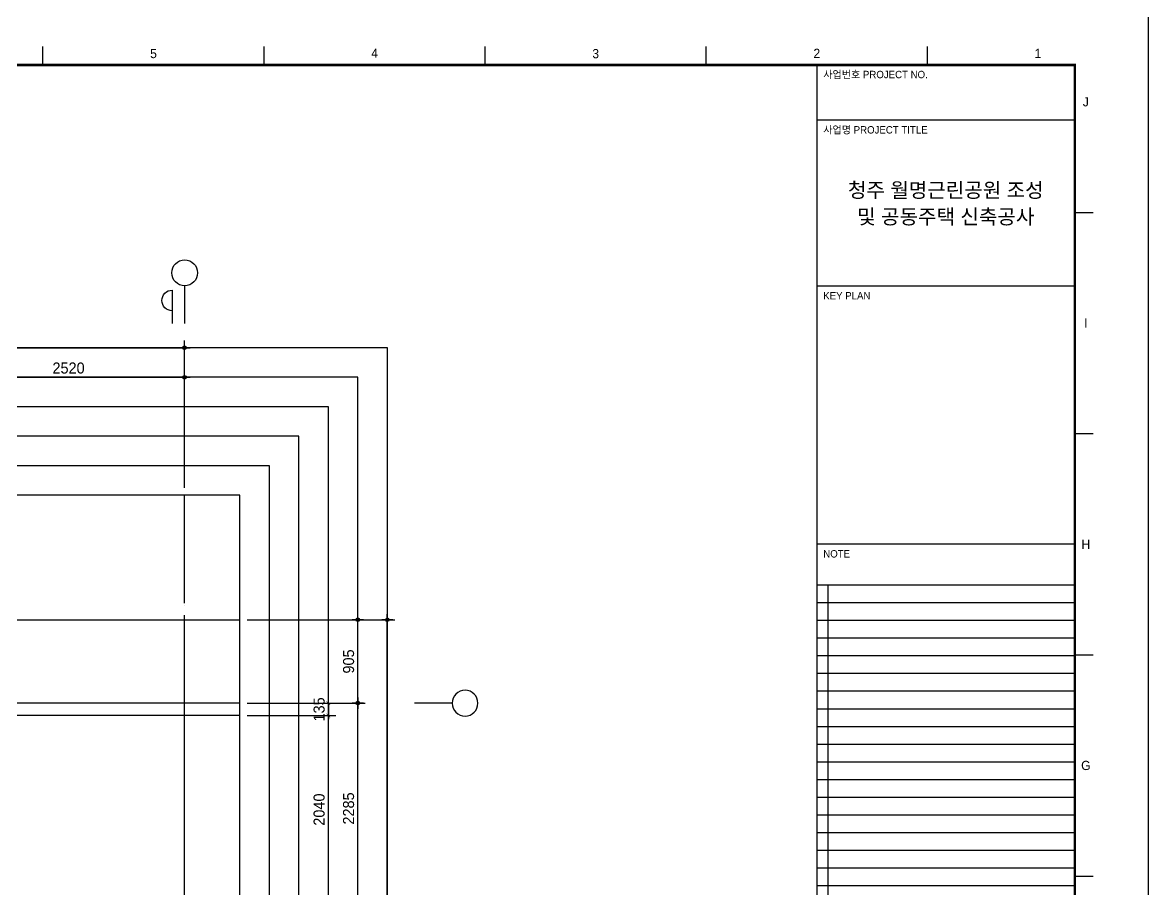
# Model space of a CAD drawing. Header units: millimetres. Extents: x 0 to 92204, y -190080 to 23760.
# Drawn here: x 71572 to 83794, y -57146 to -47740 of the extents above; entities that cross this region are included whole.
import ezdxf
from ezdxf.enums import TextEntityAlignment as Align
from ezdxf.xclip import XClip

# ---------------------------------------------------------------- set-up
doc = ezdxf.new("R2010")
doc.units = ezdxf.units.MM
doc.header["$LTSCALE"] = 100
doc.header["$XCLIPFRAME"] = 0
doc.linetypes.add('AUDIT_D_220706163347-0', pattern=[0])
doc.linetypes.add('CEN', pattern=[62, 60, -1, 0, -1])
doc.layers.get('defpoints').update_dxf_attribs({"color": 139})
for name, color, linetype in [('A-치수', 7, 'AUDIT_D_220706163347-0'), ('AA-BORD-FORM', 7, 'Continuous'), ('AA-BORD-TEXT', 3, 'Continuous'), ('AA-XXXX-DIMS', 7, 'Continuous'), ('CEN_CON', 1, 'CEN'), ('DIM', 7, 'AUDIT_D_220706163347-0'), ('MC', 135, 'Continuous')]:
    doc.layers.add(name, color=color, linetype=linetype)
doc.styles.add('HAUD01', font='Dotum.ttf')
doc.styles.add('맑은고딕', font='malgun.ttf', dxfattribs={"width": 0.9})
doc.dimstyles.new('DIM_40', dxfattribs={"dimscale": 40, "dimtxt": 3, "dimasz": 1, "dimexe": 2, "dimexo": 2, "dimgap": 1, "dimtad": 1, "dimdec": 0, "dimzin": 0, "dimdsep": 46, "dimtxsty": '맑은고딕', "dimblk1": 'DIMDOT', "dimblk2": 'DIMDOT', "dimsah": 1, "dimcen": 0.09, "dimdle": 2, "dimclrd": 7, "dimclre": 7, "dimclrt": 3, "dimadec": 0, "dimazin": 0, "dimtfac": 1, "dimtdec": 0, "dimtix": 1, "dimtmove": 2, "dimatfit": 3, "dimldrblk": 'DIMDOT', "dimfxl": 2, "dimtolj": 1, "dimtzin": 0, "dimarcsym": 0})
doc.dimstyles.new('MCDIM_40', dxfattribs={"dimscale": 40, "dimtxt": 3, "dimasz": 1, "dimexe": 2, "dimexo": 2, "dimgap": 1, "dimtad": 1, "dimdec": 0, "dimzin": 0, "dimdsep": 46, "dimtxsty": '맑은고딕', "dimblk1": 'ARCHTICK', "dimblk2": 'ARCHTICK', "dimsah": 1, "dimcen": 0.09, "dimdle": 2, "dimclrd": 7, "dimclre": 7, "dimclrt": 3, "dimadec": 0, "dimazin": 0, "dimtfac": 1, "dimtdec": 0, "dimtix": 1, "dimtmove": 2, "dimatfit": 3, "dimldrblk": 'ARCHTICK', "dimfxl": 1, "dimtolj": 1, "dimtzin": 0, "dimarcsym": 0})

# ---------------------------------------------------------------- blocks, each defined once
blk = doc.blocks.new('U-84B(확장)')
at = {"layer": 'CEN_CON'}
for p, q in [((14900, -300), (14900, 12030)), ((15500, 10945), (6325, 10945))]:
    blk.add_line(p, q, dxfattribs=at)
at = {"layer": 'MC'}
blk.add_line((15500, 10810), (6325, 10810), dxfattribs=at)
blk = doc.blocks.new('_ArchTick')
at = {"color": 0, "linetype": 'ByBlock', "const_width": 0.15}
blk.add_lwpolyline([(-0.5, -0.5), (0.5, 0.5)], dxfattribs=at)
blk = doc.blocks.new('*D2496')
at = {"layer": 'defpoints', "color": 0, "transparency": 16777216}
for p in [(23778, -78884), (23778, -79019), (24738, -79019)]:
    blk.add_point(p, dxfattribs=at)
at = {"layer": 'DIM', "color": 7, "lineweight": -2, "transparency": 16777216}
for p, q in [((23858, -78884), (24818, -78884)), ((24738, -78884), (24738, -78844)), ((24738, -78884), (24738, -79019)), ((23858, -79019), (24818, -79019)), ((24738, -79019), (24738, -79059))]:
    blk.add_line(p, q, dxfattribs=at)
at = {"layer": 'DIM', "color": 7, "lineweight": -2, "transparency": 16777216, "xscale": 40, "yscale": 40, "zscale": 40}
for p, rotation in [((24738, -78884), 270), ((24738, -79019), 90)]:
    blk.add_blockref('_ArchTick', p, dxfattribs=dict(at, rotation=rotation))
at = {"layer": 'DIM', "color": 3, "transparency": 16777216, "insert": (24638, -78952), "char_height": 120, "attachment_point": 5, "rotation": 90, "style": 'HAUD01'}
blk.add_mtext('\\A1;135', dxfattribs=at)
blk = doc.blocks.new('중심')
at = {"layer": 'DIM'}
blk.add_line((-350, 0), (0, 0), dxfattribs=at)
blk.add_circle((-470, 0), 120, dxfattribs=at)
blk = doc.blocks.new('*D2502')
at = {"layer": 'defpoints', "color": 0, "transparency": 16777216}
for p in [(23778, -79019), (24738, -79019), (23778, -81059)]:
    blk.add_point(p, dxfattribs=at)
at = {"layer": 'DIM', "color": 7, "lineweight": -2, "transparency": 16777216}
for p, q in [((24738, -81139), (24738, -78939)), ((23858, -79019), (24818, -79019)), ((23858, -81059), (24818, -81059))]:
    blk.add_line(p, q, dxfattribs=at)
at = {"layer": 'DIM', "color": 7, "lineweight": -2, "transparency": 16777216, "xscale": 40, "yscale": 40, "zscale": 40}
for p, rotation in [((24738, -79019), 90), ((24738, -81059), 270)]:
    blk.add_blockref('_ArchTick', p, dxfattribs=dict(at, rotation=rotation))
at = {"layer": 'DIM', "color": 3, "transparency": 16777216, "insert": (24638, -80039), "char_height": 120, "attachment_point": 5, "rotation": 90, "style": 'HAUD01'}
blk.add_mtext('\\A1;2040', dxfattribs=at)
blk = doc.blocks.new('DIMDOT')
at = {"layer": 'AA-XXXX-DIMS'}
for p, q in [((-1.5, 0), (1.5, 0)), ((0, -1.5), (0, 1.5))]:
    blk.add_line(p, q, dxfattribs=at)
for radius in [0.5, 0.25]:
    blk.add_circle((0, 0), radius, dxfattribs=at)
blk = doc.blocks.new('*D2767')
at = {"layer": 'defpoints', "color": 0, "transparency": 16777216}
for p in [(23778, -77979), (25378, -77979), (23778, -89829)]:
    blk.add_point(p, dxfattribs=at)
at = {"layer": 'DIM', "color": 7, "lineweight": -2, "transparency": 16777216}
for p, q in [((23858, -77979), (25458, -77979)), ((25378, -89789), (25378, -78019)), ((23858, -89829), (25458, -89829))]:
    blk.add_line(p, q, dxfattribs=at)
at = {"layer": 'DIM', "color": 7, "lineweight": -2, "transparency": 16777216, "xscale": 40, "yscale": 40, "zscale": 40}
for p, rotation in [((25378, -77979), 90), ((25378, -89829), 270)]:
    blk.add_blockref('DIMDOT', p, dxfattribs=dict(at, rotation=rotation))
at = {"layer": 'DIM', "color": 3, "transparency": 16777216, "insert": (25278, -83904), "char_height": 120, "attachment_point": 5, "rotation": 90, "style": 'HAUD01'}
blk.add_mtext('\\A1;11850', dxfattribs=at)
blk = doc.blocks.new('*D2771')
at = {"layer": 'defpoints', "color": 0, "transparency": 16777216}
for p in [(23778, -78884), (25058, -78884), (23778, -81169)]:
    blk.add_point(p, dxfattribs=at)
at = {"layer": 'DIM', "color": 7, "lineweight": -2, "transparency": 16777216}
for p, q in [((23858, -78884), (25138, -78884)), ((25058, -81129), (25058, -78924)), ((23858, -81169), (25138, -81169))]:
    blk.add_line(p, q, dxfattribs=at)
at = {"layer": 'DIM', "color": 7, "lineweight": -2, "transparency": 16777216, "xscale": 40, "yscale": 40, "zscale": 40}
for p, rotation in [((25058, -78884), 90), ((25058, -81169), 270)]:
    blk.add_blockref('DIMDOT', p, dxfattribs=dict(at, rotation=rotation))
at = {"layer": 'DIM', "color": 3, "transparency": 16777216, "insert": (24958, -80027), "char_height": 120, "attachment_point": 5, "rotation": 90, "style": 'HAUD01'}
blk.add_mtext('\\A1;2285', dxfattribs=at)
blk = doc.blocks.new('*D2772')
at = {"layer": 'defpoints', "color": 0, "transparency": 16777216}
for p in [(23778, -77979), (25058, -77979), (23778, -78884)]:
    blk.add_point(p, dxfattribs=at)
at = {"layer": 'DIM', "color": 7, "lineweight": -2, "transparency": 16777216}
for p, q in [((23858, -77979), (25138, -77979)), ((25058, -78844), (25058, -78019)), ((23858, -78884), (25138, -78884))]:
    blk.add_line(p, q, dxfattribs=at)
at = {"layer": 'DIM', "color": 7, "lineweight": -2, "transparency": 16777216, "xscale": 40, "yscale": 40, "zscale": 40}
for p, rotation in [((25058, -77979), 90), ((25058, -78884), 270)]:
    blk.add_blockref('DIMDOT', p, dxfattribs=dict(at, rotation=rotation))
at = {"layer": 'DIM', "color": 3, "transparency": 16777216, "insert": (24958, -78432), "char_height": 120, "attachment_point": 5, "rotation": 90, "style": 'HAUD01'}
blk.add_mtext('\\A1;905', dxfattribs=at)
blk = doc.blocks.new('*D2858')
at = {"layer": 'defpoints', "color": 0, "transparency": 16777216}
for p in [(23178, -75029), (8278, -76629), (23178, -76629)]:
    blk.add_point(p, dxfattribs=at)
at = {"layer": 'DIM', "color": 7, "lineweight": -2, "transparency": 16777216}
for p, q in [((8278, -76549), (8278, -74949)), ((8318, -75029), (23138, -75029)), ((23178, -76549), (23178, -74949))]:
    blk.add_line(p, q, dxfattribs=at)
at = {"layer": 'DIM', "color": 7, "lineweight": -2, "transparency": 16777216, "xscale": 40, "yscale": 40, "zscale": 40, "rotation": 180}
blk.add_blockref('DIMDOT', (8278, -75029), dxfattribs=at)
at = {"layer": 'DIM', "color": 7, "lineweight": -2, "transparency": 16777216, "xscale": 40, "yscale": 40, "zscale": 40}
blk.add_blockref('DIMDOT', (23178, -75029), dxfattribs=at)
at = {"layer": 'DIM', "color": 3, "transparency": 16777216, "insert": (15728, -74929), "char_height": 120, "attachment_point": 5, "style": 'HAUD01'}
blk.add_mtext('\\A1;14900', dxfattribs=at)
blk = doc.blocks.new('*D2865')
at = {"layer": 'defpoints', "color": 0, "transparency": 16777216}
for p in [(23178, -75349), (20658, -76629), (23178, -76629)]:
    blk.add_point(p, dxfattribs=at)
at = {"layer": 'DIM', "color": 7, "lineweight": -2, "transparency": 16777216}
for p, q in [((20658, -76549), (20658, -75269)), ((23178, -76549), (23178, -75269)), ((20698, -75349), (23138, -75349))]:
    blk.add_line(p, q, dxfattribs=at)
at = {"layer": 'DIM', "color": 7, "lineweight": -2, "transparency": 16777216, "xscale": 40, "yscale": 40, "zscale": 40, "rotation": 180}
blk.add_blockref('DIMDOT', (20658, -75349), dxfattribs=at)
at = {"layer": 'DIM', "color": 7, "lineweight": -2, "transparency": 16777216, "xscale": 40, "yscale": 40, "zscale": 40}
blk.add_blockref('DIMDOT', (23178, -75349), dxfattribs=at)
at = {"layer": 'DIM', "color": 3, "transparency": 16777216, "insert": (21918, -75249), "char_height": 120, "attachment_point": 5, "style": 'HAUD01'}
blk.add_mtext('\\A1;2520', dxfattribs=at)
blk = doc.blocks.new('XR-FORM 청주월명')
at = {"layer": 'AA-BORD-FORM', "color": 2}
for p, q in [((541, 577), (541, 582)), ((601, 577), (601, 582)), ((661, 577), (661, 582)), ((721, 577), (721, 582)), ((781, 577), (781, 582)), ((751, 577), (751, 17)), ((821, 537), (826, 537)), ((821, 477), (826, 477)), ((821, 417), (826, 417)), ((821, 357), (826, 357))]:
    blk.add_line(p, q, dxfattribs=at)
at = {"layer": 'AA-BORD-FORM', "color": 3}
for p, q in [((821, 562), (751, 562)), ((821, 517), (751, 517)), ((821, 447), (751, 447))]:
    blk.add_line(p, q, dxfattribs=at)
at = {"layer": 'AA-BORD-FORM', "color": 1}
blk.add_lwpolyline([(0, 0), (841, 0), (841, 594), (0, 594)], close=True, dxfattribs=at)
at = {"layer": 'AA-BORD-FORM', "color": 2, "const_width": 0.682}
blk.add_lwpolyline([(21, 17), (21, 577), (821, 577), (821, 17)], close=True, dxfattribs=at)
at = {"layer": 'defpoints'}
for p, q in [((751, 436), (821, 436)), ((754, 436), (754, 292)), ((751, 431.2), (821, 431.2)), ((751, 426.4), (821, 426.4)), ((751, 421.6), (821, 421.6)), ((751, 416.8), (821, 416.8)), ((751, 412), (821, 412)), ((751, 407.2), (821, 407.2)), ((751, 402.4), (821, 402.4)), ((751, 397.6), (821, 397.6)), ((751, 392.8), (821, 392.8)), ((751, 388), (821, 388)), ((751, 383.2), (821, 383.2)), ((751, 378.4), (821, 378.4)), ((751, 373.6), (821, 373.6)), ((751, 368.8), (821, 368.8)), ((751, 364), (821, 364)), ((751, 359.2), (821, 359.2)), ((751, 354.4), (821, 354.4))]:
    blk.add_line(p, q, dxfattribs=at)
at = {"layer": 'AA-BORD-TEXT', "color": 7, "style": 'HAUD01'}
for s, p in [('5', (571, 580.09)), ('4', (631, 580.19)), ('3', (691, 580.06)), ('2', (751, 580.16)), ('1', (811, 580.12)), ('J', (824, 567)), ('I', (824, 507)), ('H', (824, 447)), ('G', (824, 387))]:
    blk.add_text(s, height=2.5, dxfattribs=at).set_placement(p, align=Align.MIDDLE_CENTER)
at = {"layer": 'AA-BORD-TEXT', "color": 3, "style": 'HAUD01'}
for s, p in [('사업번호 PROJECT NO.', (752.75, 573.4)), ('사업명 PROJECT TITLE', (752.75, 558.4)), ('KEY PLAN', (752.75, 513.4)), ('NOTE', (752.75, 443.4))]:
    blk.add_text(s, height=2, rotation=360, dxfattribs=at).set_placement(p)
for s, rotation, p in [('청주 월명근린공원 조성', 360, (786, 543.05)), ('및 공동주택 신축공사', 0, (786, 535.85))]:
    blk.add_text(s, height=4, rotation=rotation, dxfattribs=at).set_placement(p, align=Align.MIDDLE_CENTER)
blk = doc.blocks.new('DIM-1108')
at = {"layer": 'DIM'}
blk.add_lwpolyline([(23043.2, -74627.5, -1), (23043.2, -74403.5), (23043.2, -74763.5)], format="xyb", dxfattribs=at)
at = {"layer": 'A-치수', "xscale": 1.166666666666666, "yscale": 1.166666666666666, "zscale": 1.166666666666666, "rotation": 270}
blk.add_blockref('중심', (23178.2, -74763.5), dxfattribs=at)
at = {"layer": 'A-치수', "xscale": -1.166666666666666, "yscale": 1.166666666666666, "zscale": 1.166666666666666}
blk.add_blockref('중심', (25673.2, -78884), dxfattribs=at)
at = {"layer": 'DIM'}
for base, p1, picture, middle in [((23178.2, -75029.2), (8278.2, -76629.2), '*D2858', (15728.2, -74929.1)), ((23178.2, -75349.2), (20658.2, -76629.2), '*D2865', (21918.2, -75249.1))]:
    dim = blk.add_linear_dim(base=base, p1=p1, p2=(23178.2, -76629.2), dimstyle='DIM_40', override={"dimscale": 40, "dimtxsty": 'HAUD01'}, dxfattribs=at)
    dim.commit()
    dim.dimension.update_dxf_attribs({"geometry": picture, "text_midpoint": middle})
for base, p1, p2, angle, dimstyle, override, picture, middle in [((25378.2, -77979), (23778.2, -89829), (23778.2, -77979), 270, 'DIM_40', {"dimscale": 40, "dimtxsty": 'HAUD01'}, '*D2767', (25278.1, -83904)), ((25058.2, -77979), (23778.2, -78884), (23778.2, -77979), 270, 'DIM_40', {"dimscale": 40, "dimtxsty": 'HAUD01'}, '*D2772', (24958.1, -78431.5)), ((24738.2, -79019), (23778.2, -78884), (23778.2, -79019), 90, 'MCDIM_40', {"dimtxsty": 'HAUD01'}, '*D2496', (24638.1, -78951.5)), ((25058.2, -78884), (23778.2, -81169), (23778.2, -78884), 270, 'DIM_40', {"dimscale": 40, "dimtxsty": 'HAUD01'}, '*D2771', (24958.1, -80026.5)), ((24738.2, -79019), (23778.2, -81059), (23778.2, -79019), 270, 'MCDIM_40', {"dimtxsty": 'HAUD01'}, '*D2502', (24638.1, -80039))]:
    dim = blk.add_linear_dim(base=base, p1=p1, p2=p2, angle=angle, dimstyle=dimstyle, override=override, dxfattribs=at)
    dim.commit()
    dim.dimension.update_dxf_attribs({"geometry": picture, "text_midpoint": middle})

msp = doc.modelspace()

# ---------------------------------------------------------------- linework, layer by layer
at = {"layer": 'CEN_CON'}
for p, q in [((73332.2, -54039), (73332.2, -52869.2)), ((57283.6, -54219), (73932.2, -54219))]:
    msp.add_line(p, q, dxfattribs=at)
at = {"layer": 'defpoints'}
for points in [[(55683.6, -51269.2), (55683.6, -67969), (75532.2, -67969), (75532.2, -51269.2)], [(56003.6, -51589.2), (56003.6, -67649), (75212.2, -67649), (75212.2, -51589.2)], [(56323.6, -51909.2), (56323.6, -67329), (74892.2, -67329), (74892.2, -51909.2)], [(56643.6, -52229.2), (56643.6, -67009), (74572.2, -67009), (74572.2, -52229.2)], [(56963.6, -52549.2), (56963.6, -66689), (74252.2, -66689), (74252.2, -52549.2)], [(57283.6, -52869.2), (57283.6, -66369), (73932.2, -66369), (73932.2, -52869.2)]]:
    msp.add_lwpolyline(points, close=True, dxfattribs=at)

# ---------------------------------------------------------------- block references
msp.add_blockref('DIM-1108', (50153.9, 23760))
at = {"xscale": 40, "yscale": 40, "zscale": 40}
msp.add_blockref('XR-FORM 청주월명', (50153.9, -71280), dxfattribs=at)
ref = msp.add_blockref('U-84B(확장)', (58432.2, -66069))
XClip(ref).set_block_clipping_path([(-1148.5649148573, -300), (15500, 13199.7934908782)])

doc.saveas('drawing.dxf')
